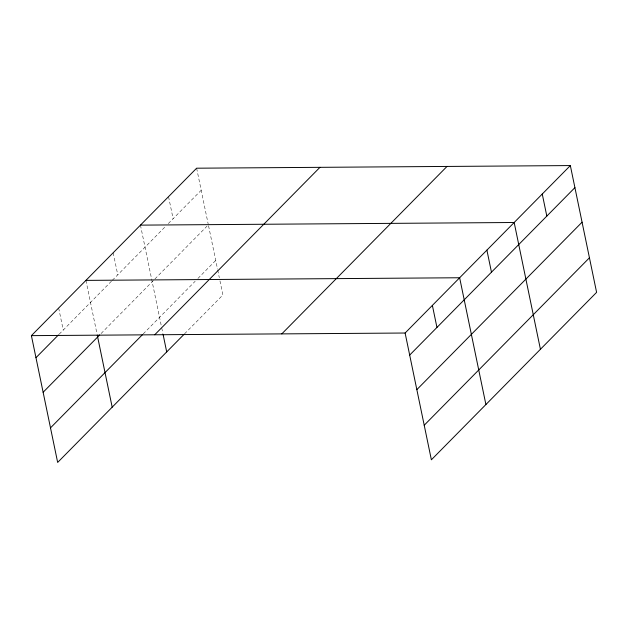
<?xml version="1.0" encoding="UTF-8"?>
<svg xmlns="http://www.w3.org/2000/svg" width="628" height="628" viewBox="0 0 628 628"><rect width="100%" height="100%" fill="white"/><g stroke="black" fill="none" stroke-linecap="round" stroke-linejoin="round"><path stroke-width="0.47" stroke-dasharray="3.14 2.35" d="M59.142 334.222L111.619 281.03M112.302 280.339L165.572 226.363M168.312 223.584L201.196 190.26M101.061 333.554L154.229 279.664M154.912 278.973L206.981 226.206M143.192 333.931L195.175 281.25M197.914 278.479L215.726 260.424M184.522 333.861L222.885 294.979L219.502 278.667M196.627 168.202L208.151 223.858M208.543 225.75L217.516 269.067M217.712 270.024L219.305 277.702M168.54 196.666L173.108 218.725M140.452 225.13L161.537 326.952M161.734 327.918L162.927 333.672M113.189 252.762L117.758 274.821M85.926 280.386L96.853 333.162M58.663 308.018L63.232 330.077"/><path stroke-width="0.94" d="M183.831 334.559L57.658 462.428L31.4 335.642L196.627 168.202L570.342 165.572L596.6 292.358L431.373 459.798L405.115 333.021L570.342 165.572M35.969 357.701L58.459 334.912M43.128 392.264L99.695 334.936M50.499 427.872L142.509 334.622M154.724 334.779L319.958 167.331M281.791 333.884L447.018 166.436M409.684 355.071L574.91 187.631M416.843 389.635L582.07 222.186M424.214 425.242L589.441 257.794M140.452 225.13L514.167 222.5L540.425 349.286M85.926 280.386L459.641 277.757L485.899 404.542M31.4 335.642L405.115 333.021M542.254 194.036L546.823 216.095M486.904 250.132L491.473 272.191M432.378 305.389L436.947 327.447M163.131 334.638L166.703 351.916M97.254 335.085L112.184 407.172"/></g></svg>
